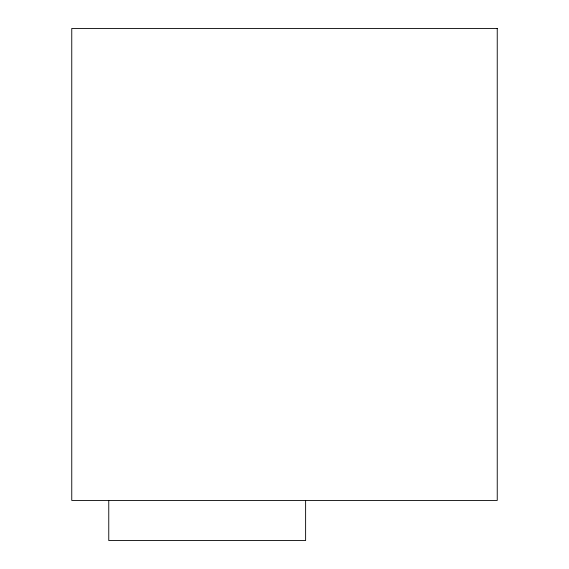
<?xml version="1.0" encoding="UTF-8"?>
<svg xmlns="http://www.w3.org/2000/svg" width="569" height="569" viewBox="0 0 569 569"><rect width="100%" height="100%" fill="white"/><g stroke="black" fill="none" stroke-linecap="round" stroke-linejoin="round"><path stroke-width="0.85" d="M305.617 500.649L305.617 540.55L108.764 540.55L108.764 500.649M497.242 28.45L71.758 28.45L71.758 500.436L497.242 500.436L497.242 28.45"/></g></svg>
